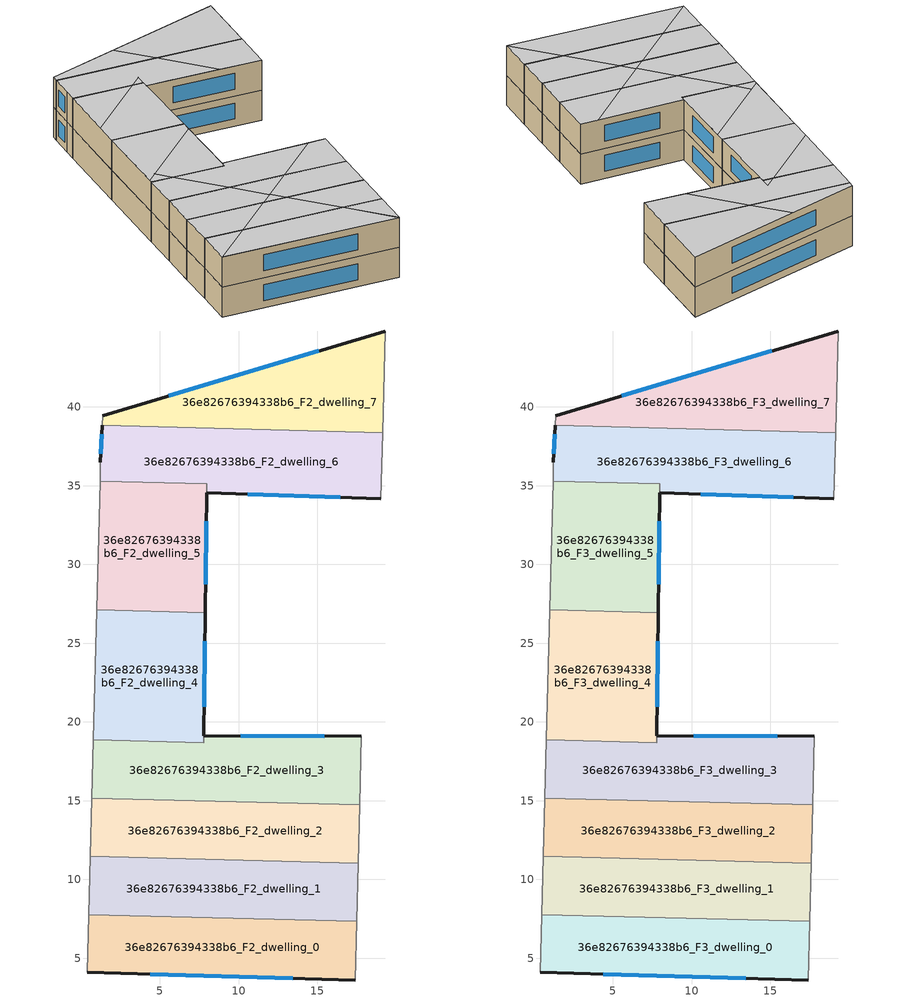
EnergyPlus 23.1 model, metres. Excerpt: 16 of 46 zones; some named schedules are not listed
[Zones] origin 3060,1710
36e82676394338b6_F2_dwelling_0
 floor to 36e82676394338b6_F1_dwelling_0 (EU_floor_Construction): 17.51,7.34 17.42,3.62 0.41,4.11 0.51,7.77 z6
 wall outside (EU_wall_Construction): 0.41,4.11 17.42,3.62 z6:9
 wall to 36e82676394338b6_F2_dwelling_1 (EU_wall_Construction): 17.51,7.34 0.51,7.77 z6:9
 wall adiabatic (EU_wall_Construction): 17.42,3.62 17.51,7.34 / 0.51,7.77 0.41,4.11 z6:9
 window (EU_Window_Construction): 4.41,3.99 13.43,3.73 z6.7:8.3
36e82676394338b6_F2_dwelling_1
 floor to 36e82676394338b6_F1_dwelling_1 (EU_floor_Construction): 17.6,11.04 17.51,7.34 0.51,7.77 0.6,11.47 z6
 wall to 36e82676394338b6_F2_dwelling_2 (EU_wall_Construction): 17.6,11.04 0.6,11.47 z6:9
 wall adiabatic (EU_wall_Construction): 17.51,7.34 17.6,11.04 / 0.6,11.47 0.51,7.77 z6:9
36e82676394338b6_F2_dwelling_2
 floor to 36e82676394338b6_F1_dwelling_2 (EU_floor_Construction): 17.7,14.73 17.6,11.04 0.6,11.47 0.69,15.17 z6
 wall to 36e82676394338b6_F2_dwelling_3 (EU_wall_Construction): 17.7,14.73 0.69,15.17 z6:9
 wall adiabatic (EU_wall_Construction): 17.6,11.04 17.7,14.73 / 0.69,15.17 0.6,11.47 z6:9
36e82676394338b6_F2_dwelling_3
 floor to 36e82676394338b6_F1_dwelling_3 (EU_floor_Construction): 17.8,19.08 17.7,14.73 0.69,15.17 0.79,18.86 7.79,18.68 7.8,19.13 z6
 wall outside (EU_wall_Construction): 17.8,19.08 7.8,19.13 z6:9
 wall adiabatic (EU_wall_Construction): 17.7,14.73 17.8,19.08 / 0.79,18.86 0.69,15.17 z6:9
 wall to 36e82676394338b6_F2_dwelling_4 (EU_wall_Construction): 7.8,19.13 7.79,18.68 0.79,18.86 z6:9
 window (EU_Window_Construction): 15.45,19.09 10.15,19.12 z6.7:8.3
36e82676394338b6_F2_dwelling_4
 floor to 36e82676394338b6_F1_dwelling_4 (EU_floor_Construction): 7.89,26.94 7.79,18.68 0.79,18.87 1,27.12 z6
 wall outside (EU_wall_Construction): 7.8,19.13 7.89,26.94 z6:9
 wall adiabatic (EU_wall_Construction): 1,27.12 0.79,18.87 z6:9
 wall to 36e82676394338b6_F2_dwelling_5 (EU_wall_Construction): 7.89,26.94 1,27.12 z6:9
 window (EU_Window_Construction): 7.82,20.97 7.87,25.11 z6.7:8.3
36e82676394338b6_F2_dwelling_5
 floor to 36e82676394338b6_F1_dwelling_5 (EU_floor_Construction): 7.98,35.12 7.98,34.54 7.89,26.94 1,27.12 1.21,35.29 z6
 wall outside (EU_wall_Construction): 7.89,26.94 7.98,34.54 z6:9
 wall adiabatic (EU_wall_Construction): 1.21,35.29 1,27.12 z6:9
 wall to 36e82676394338b6_F2_dwelling_6 (EU_wall_Construction): 7.98,34.54 7.98,35.12 1.21,35.29 z6:9
 window (EU_Window_Construction): 7.91,28.73 7.96,32.75 z6.7:8.3
36e82676394338b6_F2_dwelling_6
 floor to 36e82676394338b6_F1_dwelling_6 (EU_floor_Construction): 19.14,38.37 19.04,34.17 7.97,34.54 7.98,35.12 1.21,35.3 1.24,36.49 1.35,38.82 z6
 wall outside (EU_wall_Construction): 1.35,38.82 1.24,36.49 / 7.98,34.54 19.04,34.17 z6:9
 wall adiabatic (EU_wall_Construction): 1.24,36.49 1.21,35.3 / 19.04,34.17 19.14,38.37 z6:9
 wall to 36e82676394338b6_F2_dwelling_7 (EU_wall_Construction): 19.14,38.37 1.35,38.82 z6:9
 window (EU_Window_Construction): 1.32,38.27 1.27,37.04 / 10.58,34.45 16.44,34.26 z6.7:8.3
36e82676394338b6_F2_dwelling_7
 floor to 36e82676394338b6_F1_dwelling_7 (EU_floor_Construction): 19.3,44.82 19.14,38.37 1.35,38.82 1.38,39.44 z6
 wall outside (EU_wall_Construction): 19.3,44.82 1.38,39.44 z6:9
 wall adiabatic (EU_wall_Construction): 1.38,39.44 1.35,38.82 / 19.14,38.37 19.3,44.82 z6:9
 window (EU_Window_Construction): 15.09,43.55 5.59,40.7 z6.7:8.3
36e82676394338b6_F3_dwelling_0
 floor to 36e82676394338b6_F2_dwelling_0 (EU_floor_Construction): 17.51,7.34 17.42,3.62 0.41,4.11 0.51,7.77 z9
 wall outside (EU_wall_Construction): 0.41,4.11 17.42,3.62 z9:12
 wall to 36e82676394338b6_F3_dwelling_1 (EU_wall_Construction): 17.51,7.34 0.51,7.77 z9:12
 wall adiabatic (EU_wall_Construction): 17.42,3.62 17.51,7.34 / 0.51,7.77 0.41,4.11 z9:12
 window (EU_Window_Construction): 4.41,3.99 13.43,3.73 z9.7:11.3
 ceiling to 36e82676394338b6_F4_dwelling_0 (EU_floor_Construction): 17.42,3.62 13.77,7.44 4.21,7.68 0.47,4.1 z12
 ceiling to 36e82676394338b6_F4_dwelling_1 (EU_floor_Construction): 17.42,3.62 17.51,7.34 13.77,7.44 z12
 ceiling to 36e82676394338b6_F4_dwelling_2 (EU_floor_Construction): 4.21,7.68 0.51,7.77 0.41,4.11 0.47,4.1 z12
36e82676394338b6_F3_dwelling_1
 floor to 36e82676394338b6_F2_dwelling_1 (EU_floor_Construction): 17.6,11.04 17.51,7.34 0.51,7.77 0.6,11.47 z9
 wall to 36e82676394338b6_F3_dwelling_2 (EU_wall_Construction): 17.6,11.04 0.6,11.47 z9:12
 wall adiabatic (EU_wall_Construction): 17.51,7.34 17.6,11.04 / 0.6,11.47 0.51,7.77 z9:12
 ceiling to 36e82676394338b6_F4_dwelling_1 (EU_floor_Construction): 17.51,7.34 17.6,11.04 10.14,11.23 13.77,7.44 z12
 ceiling to 36e82676394338b6_F4_dwelling_0 (EU_floor_Construction): 13.77,7.44 10.14,11.23 7.97,11.28 4.21,7.68 z12
 ceiling to 36e82676394338b6_F4_dwelling_2 (EU_floor_Construction): 7.97,11.28 0.6,11.47 0.51,7.77 4.21,7.68 z12
36e82676394338b6_F3_dwelling_2
 floor to 36e82676394338b6_F2_dwelling_2 (EU_floor_Construction): 17.7,14.73 17.6,11.04 0.6,11.47 0.69,15.17 z9
 wall to 36e82676394338b6_F3_dwelling_3 (EU_wall_Construction): 17.7,14.73 0.69,15.17 z9:12
 wall adiabatic (EU_wall_Construction): 17.6,11.04 17.7,14.73 / 0.69,15.17 0.6,11.47 z9:12
 ceiling to 36e82676394338b6_F4_dwelling_2 (EU_floor_Construction): 9.04,12.31 6.45,15.02 0.69,15.17 0.6,11.47 7.97,11.28 z12
 ceiling to 36e82676394338b6_F4_dwelling_3 (EU_floor_Construction): 11.74,14.88 6.45,15.02 9.04,12.31 z12
 ceiling to 36e82676394338b6_F4_dwelling_0 (EU_floor_Construction): 10.14,11.23 9.08,12.34 7.97,11.28 z12
 ceiling to 36e82676394338b6_F4_dwelling_1 (EU_floor_Construction): 17.6,11.04 17.69,14.73 11.73,14.88 9.08,12.34 10.14,11.23 z12
36e82676394338b6_F3_dwelling_3
 floor to 36e82676394338b6_F2_dwelling_3 (EU_floor_Construction): 17.8,19.08 17.7,14.73 0.69,15.17 0.79,18.86 7.79,18.68 7.8,19.13 z9
 wall outside (EU_wall_Construction): 17.8,19.08 7.8,19.13 z9:12
 wall adiabatic (EU_wall_Construction): 17.7,14.73 17.8,19.08 / 0.79,18.86 0.69,15.17 z9:12
 wall to 36e82676394338b6_F3_dwelling_4 (EU_wall_Construction): 7.8,19.13 7.79,18.68 0.79,18.86 z9:12
 window (EU_Window_Construction): 15.45,19.09 10.15,19.12 z9.7:11.3
 ceiling to 36e82676394338b6_F4_dwelling_3 (EU_floor_Construction): 16.13,19.09 7.8,19.13 7.79,18.68 2.82,18.81 6.45,15.02 11.74,14.88 z12
 ceiling to 36e82676394338b6_F4_dwelling_2 (EU_floor_Construction): 6.45,15.02 2.82,18.81 0.79,18.86 0.69,15.17 z12
 ceiling to 36e82676394338b6_F4_dwelling_1 (EU_floor_Construction): 17.69,14.73 17.8,19.08 16.13,19.09 11.73,14.88 z12
36e82676394338b6_F3_dwelling_4
 floor to 36e82676394338b6_F2_dwelling_4 (EU_floor_Construction): 7.89,26.94 7.79,18.68 0.79,18.87 1,27.12 z9
 wall outside (EU_wall_Construction): 7.8,19.13 7.89,26.94 z9:12
 wall adiabatic (EU_wall_Construction): 1,27.12 0.79,18.87 z9:12
 wall to 36e82676394338b6_F3_dwelling_5 (EU_wall_Construction): 7.89,26.94 1,27.12 z9:12
 window (EU_Window_Construction): 7.82,20.97 7.87,25.11 z9.7:11.3
 ceiling to 36e82676394338b6_F4_dwelling_4 (EU_floor_Construction): 7.88,26.03 7.89,26.94 1,27.12 0.8,19.26 z12
 ceiling to 36e82676394338b6_F4_dwelling_3 (EU_floor_Construction): 7.79,18.68 7.88,26.03 1.63,20.05 2.81,18.82 z12
 ceiling to 36e82676394338b6_F4_dwelling_2 (EU_floor_Construction): 2.81,18.82 1.63,20.05 0.8,19.26 0.79,18.87 z12
36e82676394338b6_F3_dwelling_5
 floor to 36e82676394338b6_F2_dwelling_5 (EU_floor_Construction): 7.98,35.12 7.98,34.54 7.89,26.94 1,27.12 1.21,35.29 z9
 wall outside (EU_wall_Construction): 7.89,26.94 7.98,34.54 z9:12
 wall adiabatic (EU_wall_Construction): 1.21,35.29 1,27.12 z9:12
 wall to 36e82676394338b6_F3_dwelling_6 (EU_wall_Construction): 7.98,34.54 7.98,35.12 1.21,35.29 z9:12
 window (EU_Window_Construction): 7.91,28.73 7.96,32.75 z9.7:11.3
 ceiling to 36e82676394338b6_F4_dwelling_5 (EU_floor_Construction): 6.92,35.15 1.21,35.29 1.06,29.54 z12
 ceiling to 36e82676394338b6_F4_dwelling_4 (EU_floor_Construction): 7.89,26.94 7.98,34.54 7.98,35.12 6.92,35.15 1.06,29.54 1,27.12 z12
36e82676394338b6_F3_dwelling_6
 floor to 36e82676394338b6_F2_dwelling_6 (EU_floor_Construction): 19.14,38.37 19.04,34.17 7.97,34.54 7.98,35.12 1.21,35.3 1.24,36.49 1.35,38.82 z9
 wall outside (EU_wall_Construction): 1.35,38.82 1.24,36.49 / 7.98,34.54 19.04,34.17 z9:12
 wall adiabatic (EU_wall_Construction): 1.24,36.49 1.21,35.3 / 19.04,34.17 19.14,38.37 z9:12
 wall to 36e82676394338b6_F3_dwelling_7 (EU_wall_Construction): 19.14,38.37 1.35,38.82 z9:12
 window (EU_Window_Construction): 1.32,38.27 1.27,37.04 / 10.58,34.45 16.44,34.26 z9.7:11.3
 ceiling to 36e82676394338b6_F4_dwelling_6 (EU_floor_Construction): 19.04,34.17 19.14,38.37 10.95,38.58 15.04,34.31 z12
 ceiling to 36e82676394338b6_F4_dwelling_5 (EU_floor_Construction): 15.04,34.31 10.95,38.58 1.35,38.82 1.24,36.49 1.21,35.3 6.92,35.15 7.99,36.17 7.98,34.54 10.64,34.45 10.72,34.45 z12
 ceiling to 36e82676394338b6_F4_dwelling_4 (EU_floor_Construction): 7.98,35.12 7.99,36.17 6.92,35.15 z12
36e82676394338b6_F3_dwelling_7
 floor to 36e82676394338b6_F2_dwelling_7 (EU_floor_Construction): 19.3,44.82 19.14,38.37 1.35,38.82 1.38,39.44 z9
 wall outside (EU_wall_Construction): 19.3,44.82 1.38,39.44 z9:12
 wall adiabatic (EU_wall_Construction): 1.38,39.44 1.35,38.82 / 19.14,38.37 19.3,44.82 z9:12
 window (EU_Window_Construction): 15.09,43.55 5.59,40.7 z9.7:11.3
 ceiling to 36e82676394338b6_F4_dwelling_6 (EU_floor_Construction): 19.14,38.37 19.3,44.82 8.17,41.48 10.95,38.58 z12
 ceiling to 36e82676394338b6_F4_dwelling_5 (EU_floor_Construction): 10.95,38.58 8.17,41.48 1.38,39.44 1.35,38.82 z12
[Building]
EU S2 Campaign: North Axis=0; Terrain=City; Solar Distribution=FullExterior
[Site:Location]
Budapest.Ferenc.Liszt.Intl.AP: Latitude=47.437; Longitude=19.256; Time Zone=1; Elevation=185
[SizingPeriod:WeatherFileDays]
AnnualSizingPeriod: Begin Month=1; Begin Day of Month=1; End Month=12; End Day of Month=31; Day of Week for Start Day=Monday; Use Weather File Daylight Saving Period=No; Use Weather File Rain and Snow Indicators=No
[MATERIAL]
EU_InternalMass_Material: Roughness=MediumRough; Thickness=0.1; Conductivity=1; Density=1800; Specific Heat=900; Thermal Absorptance=0.9; Solar Absorptance=0.7; Visible Absorptance=0.7
[MATERIAL:NOMASS] Roughness=MediumRough; Thermal Absorptance=0.9; Solar Absorptance=0.7; Visible Absorptance=0.7
Name | Thermal Resistance
EU_wall_NoMass | 0.832559
EU_floor_NoMass | 0.872794
[WINDOWMATERIAL:SIMPLEGLAZINGSYSTEM]
EU_Window_SimpleGlazing: UFactor=2.79869; Solar Heat Gain Coefficient=0.75; Visible Transmittance=0.75
[CONSTRUCTION]
EU_wall_Construction: EU_wall_NoMass
EU_floor_Construction: EU_floor_NoMass
EU_Window_Construction: EU_Window_SimpleGlazing
EU_InternalMass_Construction: EU_InternalMass_Material
[ZONE] Type=1; Multiplier=1; Ceiling Height=autocalculate; Floor Area=autocalculate; Part of Total Floor Area=Yes
Name | Volume
36e82676394338b6_F2_dwelling_0; 36e82676394338b6_F3_dwelling_0 | 188.641
36e82676394338b6_F2_dwelling_1; 36e82676394338b6_F3_dwelling_1 | 188.678
36e82676394338b6_F2_dwelling_2; 36e82676394338b6_F3_dwelling_2 | 188.644
36e82676394338b6_F2_dwelling_3; 36e82676394338b6_F3_dwelling_3 | 205.167
36e82676394338b6_F2_dwelling_4; 36e82676394338b6_F3_dwelling_4 | 172.103
36e82676394338b6_F2_dwelling_5; 36e82676394338b6_F3_dwelling_5 | 167.698
36e82676394338b6_F2_dwelling_6; 36e82676394338b6_F3_dwelling_6 | 209.634
36e82676394338b6_F2_dwelling_7; 36e82676394338b6_F3_dwelling_7 | 188.664
[INTERNALMASS] Construction=EU_InternalMass_Construction
Name | Zone or ZoneList | Surface Area
36e82676394338b6_F2_dwelling_0_EU_InternalMass | 36e82676394338b6_F2_dwelling_0 | 62.8804
36e82676394338b6_F2_dwelling_1_EU_InternalMass | 36e82676394338b6_F2_dwelling_1 | 62.8925
36e82676394338b6_F2_dwelling_2_EU_InternalMass | 36e82676394338b6_F2_dwelling_2 | 62.8814
36e82676394338b6_F2_dwelling_3_EU_InternalMass | 36e82676394338b6_F2_dwelling_3 | 68.389
36e82676394338b6_F2_dwelling_4_EU_InternalMass | 36e82676394338b6_F2_dwelling_4 | 57.3835
36e82676394338b6_F2_dwelling_5_EU_InternalMass | 36e82676394338b6_F2_dwelling_5 | 55.8978
36e82676394338b6_F2_dwelling_6_EU_InternalMass | 36e82676394338b6_F2_dwelling_6 | 69.8683
36e82676394338b6_F2_dwelling_7_EU_InternalMass | 36e82676394338b6_F2_dwelling_7 | 62.8878
36e82676394338b6_F3_dwelling_0_EU_InternalMass | 36e82676394338b6_F3_dwelling_0 | 62.8804
36e82676394338b6_F3_dwelling_1_EU_InternalMass | 36e82676394338b6_F3_dwelling_1 | 62.8925
36e82676394338b6_F3_dwelling_2_EU_InternalMass | 36e82676394338b6_F3_dwelling_2 | 62.8814
36e82676394338b6_F3_dwelling_3_EU_InternalMass | 36e82676394338b6_F3_dwelling_3 | 68.389
36e82676394338b6_F3_dwelling_4_EU_InternalMass | 36e82676394338b6_F3_dwelling_4 | 57.3835
36e82676394338b6_F3_dwelling_5_EU_InternalMass | 36e82676394338b6_F3_dwelling_5 | 55.8978
36e82676394338b6_F3_dwelling_6_EU_InternalMass | 36e82676394338b6_F3_dwelling_6 | 69.8683
36e82676394338b6_F3_dwelling_7_EU_InternalMass | 36e82676394338b6_F3_dwelling_7 | 62.8878
[OTHEREQUIPMENT] Fuel Type=Electricity; Design Level Calculation Method=Watts/Area; Power per Zone Floor Area=1; Fraction Latent=0; Fraction Radiant=0; Fraction Lost=0; Carbon Dioxide Generation Rate=0; EndUse Subcategory=EU_Step8_InternalGains
Name | Zone or ZoneList or Space or SpaceList | Schedule
EU_Step8_InternalGain_36e82676394338b6_F2_dwelling_0_f000 | 36e82676394338b6_F2_dwelling_0 | EU_Step8_GainSchedule_36e82676394338b6_F2_dwelling_0_f000
EU_Step8_InternalGain_36e82676394338b6_F2_dwelling_1_f000 | 36e82676394338b6_F2_dwelling_1 | EU_Step8_GainSchedule_36e82676394338b6_F2_dwelling_1_f000
EU_Step8_InternalGain_36e82676394338b6_F2_dwelling_2_f000 | 36e82676394338b6_F2_dwelling_2 | EU_Step8_GainSchedule_36e82676394338b6_F2_dwelling_2_f000
EU_Step8_InternalGain_36e82676394338b6_F2_dwelling_3_f000 | 36e82676394338b6_F2_dwelling_3 | EU_Step8_GainSchedule_36e82676394338b6_F2_dwelling_3_f000
EU_Step8_InternalGain_36e82676394338b6_F2_dwelling_4_f000 | 36e82676394338b6_F2_dwelling_4 | EU_Step8_GainSchedule_36e82676394338b6_F2_dwelling_4_f000
EU_Step8_InternalGain_36e82676394338b6_F2_dwelling_5_f000 | 36e82676394338b6_F2_dwelling_5 | EU_Step8_GainSchedule_36e82676394338b6_F2_dwelling_5_f000
EU_Step8_InternalGain_36e82676394338b6_F2_dwelling_6_f000 | 36e82676394338b6_F2_dwelling_6 | EU_Step8_GainSchedule_36e82676394338b6_F2_dwelling_6_f000
EU_Step8_InternalGain_36e82676394338b6_F2_dwelling_7_f000 | 36e82676394338b6_F2_dwelling_7 | EU_Step8_GainSchedule_36e82676394338b6_F2_dwelling_7_f000
EU_Step8_InternalGain_36e82676394338b6_F3_dwelling_0_f000 | 36e82676394338b6_F3_dwelling_0 | EU_Step8_GainSchedule_36e82676394338b6_F3_dwelling_0_f000
EU_Step8_InternalGain_36e82676394338b6_F3_dwelling_1_f000 | 36e82676394338b6_F3_dwelling_1 | EU_Step8_GainSchedule_36e82676394338b6_F3_dwelling_1_f000
EU_Step8_InternalGain_36e82676394338b6_F3_dwelling_2_f000 | 36e82676394338b6_F3_dwelling_2 | EU_Step8_GainSchedule_36e82676394338b6_F3_dwelling_2_f000
EU_Step8_InternalGain_36e82676394338b6_F3_dwelling_3_f000 | 36e82676394338b6_F3_dwelling_3 | EU_Step8_GainSchedule_36e82676394338b6_F3_dwelling_3_f000
EU_Step8_InternalGain_36e82676394338b6_F3_dwelling_4_f000 | 36e82676394338b6_F3_dwelling_4 | EU_Step8_GainSchedule_36e82676394338b6_F3_dwelling_4_f000
EU_Step8_InternalGain_36e82676394338b6_F3_dwelling_5_f000 | 36e82676394338b6_F3_dwelling_5 | EU_Step8_GainSchedule_36e82676394338b6_F3_dwelling_5_f000
EU_Step8_InternalGain_36e82676394338b6_F3_dwelling_6_f000 | 36e82676394338b6_F3_dwelling_6 | EU_Step8_GainSchedule_36e82676394338b6_F3_dwelling_6_f000
EU_Step8_InternalGain_36e82676394338b6_F3_dwelling_7_f000 | 36e82676394338b6_F3_dwelling_7 | EU_Step8_GainSchedule_36e82676394338b6_F3_dwelling_7_f000
[ZONEVENTILATION:DESIGNFLOWRATE] Schedule=EU_AlwaysOn; Design Flow Rate Calculation Method=AirChanges/Hour; Air Changes per Hour=0.475469; Ventilation Type=Natural; Fan Pressure Rise=0; Fan Total Efficiency=1; Constant Term Coefficient=1; Temperature Term Coefficient=0; Velocity Term Coefficient=0; Velocity Squared Term Coefficient=0; Minimum Indoor Temperature=-100; Maximum Indoor Temperature=100; Delta Temperature=-100; Minimum Outdoor Temperature=-100; Maximum Outdoor Temperature=100; Maximum Wind Speed=40
Name | Zone or ZoneList or Space or SpaceList
EU_ConstantAir_36e82676394338b6_F2_dwelling_0 | 36e82676394338b6_F2_dwelling_0
EU_ConstantAir_36e82676394338b6_F2_dwelling_1 | 36e82676394338b6_F2_dwelling_1
EU_ConstantAir_36e82676394338b6_F2_dwelling_2 | 36e82676394338b6_F2_dwelling_2
EU_ConstantAir_36e82676394338b6_F2_dwelling_3 | 36e82676394338b6_F2_dwelling_3
EU_ConstantAir_36e82676394338b6_F2_dwelling_4 | 36e82676394338b6_F2_dwelling_4
EU_ConstantAir_36e82676394338b6_F2_dwelling_5 | 36e82676394338b6_F2_dwelling_5
EU_ConstantAir_36e82676394338b6_F2_dwelling_6 | 36e82676394338b6_F2_dwelling_6
EU_ConstantAir_36e82676394338b6_F2_dwelling_7 | 36e82676394338b6_F2_dwelling_7
EU_ConstantAir_36e82676394338b6_F3_dwelling_0 | 36e82676394338b6_F3_dwelling_0
EU_ConstantAir_36e82676394338b6_F3_dwelling_1 | 36e82676394338b6_F3_dwelling_1
EU_ConstantAir_36e82676394338b6_F3_dwelling_2 | 36e82676394338b6_F3_dwelling_2
EU_ConstantAir_36e82676394338b6_F3_dwelling_3 | 36e82676394338b6_F3_dwelling_3
EU_ConstantAir_36e82676394338b6_F3_dwelling_4 | 36e82676394338b6_F3_dwelling_4
EU_ConstantAir_36e82676394338b6_F3_dwelling_5 | 36e82676394338b6_F3_dwelling_5
EU_ConstantAir_36e82676394338b6_F3_dwelling_6 | 36e82676394338b6_F3_dwelling_6
EU_ConstantAir_36e82676394338b6_F3_dwelling_7 | 36e82676394338b6_F3_dwelling_7
[HVACTEMPLATE:ZONE:IDEALLOADSAIRSYSTEM] System Availability Schedule=EU_AlwaysOn; Maximum Heating Supply Air Temperature=50; Minimum Cooling Supply Air Temperature=13; Maximum Heating Supply Air Humidity Ratio=0.0156; Minimum Cooling Supply Air Humidity Ratio=0.0077; Heating Limit=NoLimit; Cooling Limit=NoLimit; Heating Availability Schedule=EU_AlwaysOn; Cooling Availability Schedule=EU_CoolingOff; Dehumidification Control Type=ConstantSensibleHeatRatio; Cooling Sensible Heat Ratio=0.7; Dehumidification Setpoint=60; Humidification Control Type=None; Humidification Setpoint=30; Outdoor Air Method=None; Outdoor Air Flow Rate per Person=0.00944; Outdoor Air Flow Rate per Zone Floor Area=0; Outdoor Air Flow Rate per Zone=0; Demand Controlled Ventilation Type=None; Outdoor Air Economizer Type=NoEconomizer; Heat Recovery Type=None; Sensible Heat Recovery Effectiveness=0.7; Latent Heat Recovery Effectiveness=0.65
Name | Template Thermostat
36e82676394338b6_F2_dwelling_0 | EU_HeatOnly_36e82676394338b6_F2_dwelling_0
36e82676394338b6_F2_dwelling_1 | EU_HeatOnly_36e82676394338b6_F2_dwelling_1
36e82676394338b6_F2_dwelling_2 | EU_HeatOnly_36e82676394338b6_F2_dwelling_2
36e82676394338b6_F2_dwelling_3 | EU_HeatOnly_36e82676394338b6_F2_dwelling_3
36e82676394338b6_F2_dwelling_4 | EU_HeatOnly_36e82676394338b6_F2_dwelling_4
36e82676394338b6_F2_dwelling_5 | EU_HeatOnly_36e82676394338b6_F2_dwelling_5
36e82676394338b6_F2_dwelling_6 | EU_HeatOnly_36e82676394338b6_F2_dwelling_6
36e82676394338b6_F2_dwelling_7 | EU_HeatOnly_36e82676394338b6_F2_dwelling_7
36e82676394338b6_F3_dwelling_0 | EU_HeatOnly_36e82676394338b6_F3_dwelling_0
36e82676394338b6_F3_dwelling_1 | EU_HeatOnly_36e82676394338b6_F3_dwelling_1
36e82676394338b6_F3_dwelling_2 | EU_HeatOnly_36e82676394338b6_F3_dwelling_2
36e82676394338b6_F3_dwelling_3 | EU_HeatOnly_36e82676394338b6_F3_dwelling_3
36e82676394338b6_F3_dwelling_4 | EU_HeatOnly_36e82676394338b6_F3_dwelling_4
